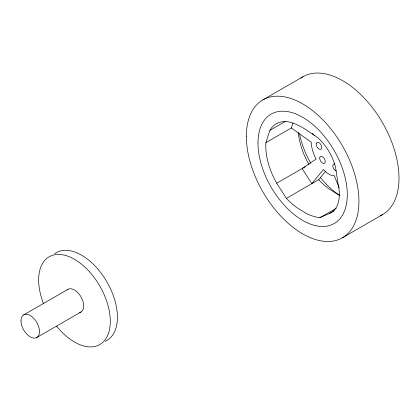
<?xml version="1.0" encoding="UTF-8"?>
<svg xmlns="http://www.w3.org/2000/svg" width="420" height="420" viewBox="0 0 420 420"><rect width="100%" height="100%" fill="white"/><g stroke="black" fill="none" stroke-linecap="round" stroke-linejoin="round"><path stroke-width="0.63" d="M265.907 142.632L269.908 130.347L271.288 128.231A47.35 27.337 60 0 1 276.665 123.559L278.817 122.598A47.35 27.337 60 0 1 288.818 121.91C299.497 124.236 308.322 131.444 317.263 137.356A35.852 20.701 60 0 1 335.58 167.501L337.969 183.414A40.189 23.205 60 0 1 329.296 213.57L319.877 217.691A64.024 36.965 60 0 1 305.986 213.276L297.423 208.021A64.024 36.965 60 0 1 286.382 198.35L276.707 183.236A53.928 31.138 60 0 1 265.907 142.632L291.333 127.953L292.929 123.039M286.382 198.35L318.654 179.718L325.505 171.392M262.841 99.908L302.915 76.771M269.908 130.347L285.164 121.543M23.709 314.874L67.935 289.343M276.707 183.236L305.293 166.735M36.782 337.522L81.008 311.987M319.877 217.691L336.262 208.231M329.296 213.57L334.383 210.635M342.442 237.773L382.515 214.636M291.333 127.953L311.246 142.207L311.645 146.255A27.169 15.687 60 0 0 316.118 159.033L302.132 168.556L311.808 183.671L323.494 169.465A15.908 9.182 60 0 0 334.278 175.691L339.176 187.834M312.27 133.287L314.496 135.608M300.794 78.13A79.601 45.959 60 0 1 382.515 122.724A79.601 45.959 60 0 1 380.273 215.796M339.544 195.3A63.147 36.456 60 0 1 320.392 177.466M310.816 163.364A63.147 36.456 60 0 1 299.586 134.148M339.402 195.2A64.024 36.965 60 0 1 338.257 194.644L329.7 189.389A64.024 36.965 60 0 1 318.654 179.718M308.978 164.603A53.928 31.138 60 0 1 298.289 132.431M336.284 170.94A3.896 2.247 60 0 1 332.908 166.745A3.896 2.247 60 0 1 334.856 163.973M54.668 253.727A50.657 29.248 60 0 1 106.927 281.93A50.657 29.248 60 0 1 105.221 341.287M43.449 303.434A50.657 29.248 60 0 1 68.25 256.337A50.657 29.248 60 0 1 109.751 328.214A50.657 29.248 60 0 1 56.563 326.146M67.137 289.931A13.072 7.55 60 0 1 81.223 297.266A13.072 7.55 60 0 1 79.606 312.506M316.312 143.467L316.218 144.233A3.896 2.247 60 0 0 318.26 148.486L318.969 149.006A3.896 2.247 60 0 0 321.715 147.688A3.896 2.247 60 0 0 319.447 142.968A3.896 2.247 60 0 0 316.312 143.467M319.783 157.93L319.741 158.319A3.896 2.247 60 0 0 321.778 162.566L322.492 163.086A3.896 2.247 60 0 0 325.222 161.9A3.896 2.247 60 0 0 323.206 157.248L321.778 156.424L320.324 156.739A2.924 1.685 60 0 0 319.783 157.93M257.99 143.062A63.147 36.456 60 0 0 324.97 226.38A63.147 36.456 60 0 0 324.97 137.078A63.147 36.456 60 0 0 257.99 143.062M246.356 136.343A79.601 45.959 60 0 0 330.787 241.374A79.601 45.959 60 0 0 330.787 128.804A79.601 45.959 60 0 0 246.356 136.343M21 320.864A13.072 7.55 60 0 0 34.87 338.116A13.072 7.55 60 0 0 34.87 319.625A13.072 7.55 60 0 0 21 320.864"/></g></svg>
